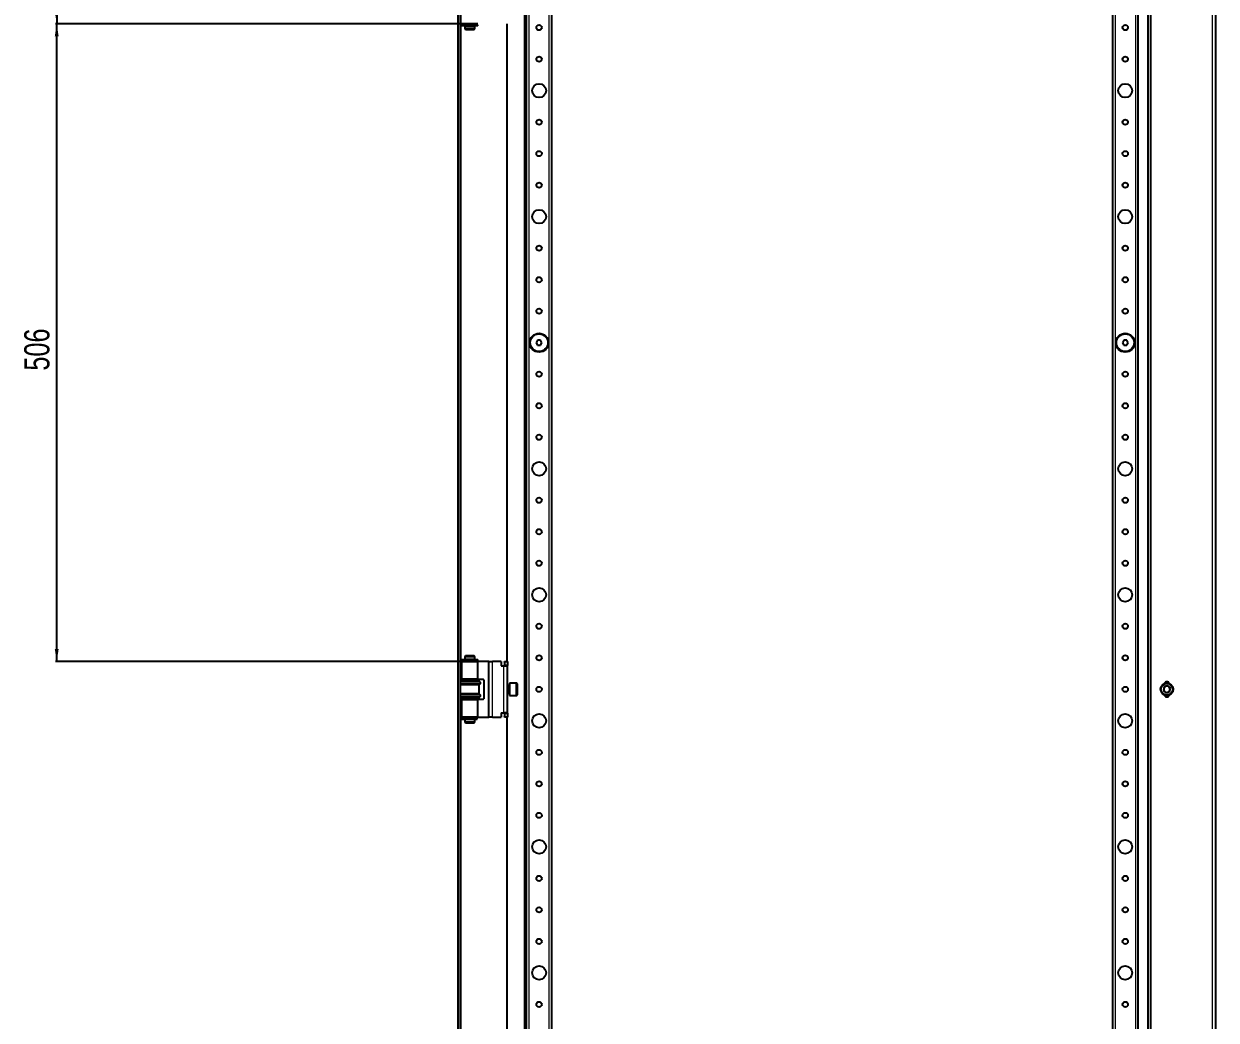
# Model space of a CAD drawing. Header units: millimetres. Extents: x -1264 to 3208, y -1920 to 1219.
# Drawn here: x -1264 to -318, y -759 to 32 of the extents above; entities that cross this region are included whole.
import ezdxf

# ---------------------------------------------------------------- set-up
doc = ezdxf.new("R2010")
doc.units = ezdxf.units.MM
doc.layers.add('FORMAT', color=7, linetype='Continuous')
doc.styles.add('SLDTEXTSTYLE0', font='TXT', dxfattribs={"width": 0.75})
doc.dimstyles.new('SLDDIMSTYLE0', dxfattribs={"dimtxt": 20, "dimasz": 10, "dimexe": 0, "dimexo": 0.0625, "dimgap": 5, "dimtad": 2, "dimdec": 1, "dimrnd": 1e-09, "dimzin": 12, "dimdsep": 46, "dimtxsty": 'SLDTEXTSTYLE0', "dimsah": 1, "dimcen": 0.09, "dimadec": 0, "dimazin": 3, "dimtfac": 1, "dimtofl": 0, "dimtmove": 0, "dimatfit": 3, "dimfxl": 0, "dimfrac": 2, "dimtolj": 1, "dimtzin": 12, "dimarcsym": 0})

# ---------------------------------------------------------------- blocks, each defined once
blk = doc.blocks.new('_D_9')
at = {"layer": 'FORMAT'}
for p, q in [((-916.4, 650.78), (-1238.59, 650.78)), ((-1237.59, 650.78), (-1237.59, 31.78)), ((-909.95, 31.78), (-1238.59, 31.78))]:
    blk.add_line(p, q, dxfattribs=at)
for points in [[(-1237.59, 650.78), (-1239.12, 640.78), (-1236.05, 640.78)], [(-1237.59, 31.78), (-1236.05, 41.78), (-1239.12, 41.78)]]:
    blk.add_solid(points, dxfattribs=at)
at = {"layer": 'FORMAT', "insert": (-1263.37, 319.12), "char_height": 20, "attachment_point": 1, "rotation": 90, "style": 'SLDTEXTSTYLE0'}
blk.add_mtext('619', dxfattribs=at)
blk = doc.blocks.new('_D_10')
at = {"layer": 'FORMAT'}
for p, q in [((-909.95, 31.78), (-1238.59, 31.78)), ((-1237.59, -474.22), (-1237.59, 31.78)), ((-909.95, -474.22), (-1238.59, -474.22))]:
    blk.add_line(p, q, dxfattribs=at)
for points in [[(-1237.59, 31.78), (-1239.12, 21.78), (-1236.05, 21.78)], [(-1237.59, -474.22), (-1236.05, -464.22), (-1239.12, -464.22)]]:
    blk.add_solid(points, dxfattribs=at)
at = {"layer": 'FORMAT', "insert": (-1263.37, -243.38), "char_height": 20, "attachment_point": 1, "rotation": 90, "style": 'SLDTEXTSTYLE0'}
blk.add_mtext('506', dxfattribs=at)

msp = doc.modelspace()

# ---------------------------------------------------------------- linework, layer by layer
at = {"color": 7, "linetype": 'Continuous', "lineweight": 25}
for p, q in [((-919.44, 756.28), (-919.44, -1198.72)), ((-917.44, 756.28), (-917.44, -1198.72)), ((-866.44, 724.78), (-866.44, -1167.22)), ((-371.94, 720.28), (-371.94, -1162.72)), ((-369.94, 720.28), (-369.94, -1162.72)), ((-318.44, 710.57), (-318.44, -1153)), ((-864.94, -1138.72), (-864.94, 696.28)), ((-844.94, -1138.72), (-844.94, 696.28)), ((-399.94, 696.28), (-399.94, -1138.72)), ((-379.94, 696.28), (-379.94, -1138.72)), ((-917.09, 30.98), (-917.09, 30.08)), ((-903.62, 30.98), (-917.09, 30.98)), ((-903.62, 30.08), (-917.09, 30.08)), ((-903.49, 31.78), (-916.39, 31.78)), ((-913.94, 31.78), (-913.94, 31.03)), ((-913.94, 31.03), (-910.47, 31.03)), ((-913.94, 30.03), (-913.94, 28.03)), ((-913.94, 30.03), (-910.47, 30.03)), ((-913.44, 31.03), (-913.44, 30.98)), ((-913.44, 30.08), (-913.44, 30.03)), ((-910.47, 31.03), (-905.94, 31.03)), ((-910.47, 30.03), (-905.94, 30.03)), ((-906.44, 30.98), (-906.44, 31.03)), ((-906.44, 30.03), (-906.44, 30.08)), ((-905.94, 31.03), (-905.94, 31.78)), ((-905.94, 28.03), (-905.94, 30.03)), ((-903.57, 30.98), (-903.62, 30.98)), ((-903.57, 30.08), (-903.62, 30.08)), ((-903.57, 30.08), (-903.57, 30.98)), ((-880.44, 31.78), (-880.44, -474.22)), ((-913.94, 28.03), (-913.36, 27.03)), ((-913.94, 28.03), (-905.94, 28.03)), ((-906.52, 27.03), (-913.36, 27.03)), ((-906.52, 27.03), (-905.94, 28.03)), ((-856.09, -219.22), (-857.25, -221.22)), ((-857.25, -221.22), (-856.09, -223.22)), ((-853.78, -219.22), (-856.09, -219.22)), ((-856.09, -223.22), (-853.78, -223.22)), ((-852.63, -221.22), (-853.78, -219.22)), ((-853.78, -223.22), (-852.63, -221.22)), ((-391.09, -219.22), (-392.25, -221.22)), ((-392.25, -221.22), (-391.09, -223.22)), ((-388.78, -219.22), (-391.09, -219.22)), ((-391.09, -223.22), (-388.78, -223.22)), ((-387.63, -221.22), (-388.78, -219.22)), ((-388.78, -223.22), (-387.63, -221.22)), ((-917.09, -472.52), (-917.09, -473.42)), ((-917.09, -472.52), (-903.62, -472.52)), ((-913.36, -469.47), (-913.94, -470.47)), ((-913.94, -470.47), (-913.94, -472.47)), ((-910.47, -470.47), (-913.94, -470.47)), ((-905.94, -472.47), (-913.94, -472.47)), ((-913.44, -472.47), (-913.44, -472.52)), ((-913.36, -469.47), (-910.39, -469.47)), ((-905.94, -470.47), (-910.47, -470.47)), ((-910.39, -469.47), (-906.52, -469.47)), ((-905.94, -470.47), (-906.52, -469.47)), ((-906.44, -472.52), (-906.44, -472.47)), ((-905.94, -472.47), (-905.94, -470.47)), ((-903.62, -472.52), (-903.57, -472.52)), ((-903.57, -473.42), (-903.57, -472.52)), ((-917.09, -473.42), (-903.62, -473.42)), ((-916.39, -474.22), (-916.39, -488.22)), ((-916.39, -474.22), (-903.49, -474.22)), ((-913.94, -473.47), (-913.94, -474.22)), ((-905.94, -473.47), (-913.94, -473.47)), ((-913.44, -473.42), (-913.44, -473.47)), ((-906.44, -473.47), (-906.44, -473.42)), ((-905.94, -474.22), (-905.94, -473.47)), ((-903.62, -473.42), (-903.57, -473.42)), ((-903.49, -488.22), (-903.49, -474.22)), ((-895.39, -474.22), (-903.49, -474.22)), ((-894.89, -474.22), (-895.39, -474.22)), ((-894.89, -474.22), (-891.89, -474.22)), ((-894.89, -518.22), (-894.89, -474.22)), ((-884.89, -474.22), (-891.89, -474.22)), ((-884.89, -474.22), (-884.89, -477.52)), ((-884.89, -477.52), (-882.89, -477.52)), ((-882.89, -477.52), (-879.89, -477.52)), ((-882.39, -474.22), (-879.89, -474.22)), ((-882.39, -474.72), (-882.39, -474.22)), ((-882.39, -474.72), (-882.39, -476.72)), ((-882.39, -477.22), (-882.39, -476.72)), ((-879.89, -477.22), (-882.39, -477.22)), ((-882.39, -477.22), (-882.39, -477.52)), ((-879.89, -474.22), (-879.89, -474.72)), ((-879.89, -474.72), (-879.89, -476.72)), ((-879.89, -476.72), (-879.89, -477.22)), ((-879.89, -477.52), (-879.89, -477.22)), ((-879.89, -514.92), (-879.89, -477.52)), ((-917.44, -489.22), (-902.44, -489.22)), ((-902.44, -489.82), (-917.44, -489.82)), ((-903.49, -488.22), (-916.39, -488.22)), ((-913.94, -488.22), (-913.94, -489.22)), ((-905.94, -489.22), (-905.94, -488.22)), ((-903.49, -488.22), (-899.39, -488.22)), ((-902.44, -489.82), (-902.44, -489.22)), ((-901.74, -490.5), (-902.44, -489.82)), ((-898.89, -488.72), (-898.89, -503.72)), ((-872.99, -491.22), (-878.39, -491.22)), ((-878.39, -491.22), (-878.39, -496.22)), ((-872.39, -491.82), (-872.39, -496.22)), ((-902.44, -492.62), (-917.44, -492.62)), ((-902.44, -499.82), (-917.44, -499.82)), ((-902.44, -492.62), (-901.74, -491.93)), ((-902.44, -499.82), (-902.44, -492.62)), ((-901.74, -500.5), (-902.44, -499.82)), ((-878.64, -493.22), (-879.89, -493.22)), ((-879.89, -499.22), (-878.64, -499.22)), ((-878.39, -496.22), (-878.39, -501.22)), ((-878.39, -501.22), (-872.99, -501.22)), ((-872.39, -496.22), (-872.39, -500.62)), ((-359.04, -494.22), (-359.72, -497.03)), ((-357.62, -499.03), (-359.72, -497.03)), ((-356.26, -493.4), (-359.04, -494.22)), ((-354.84, -498.22), (-357.62, -499.03)), ((-356.26, -493.4), (-354.16, -495.4)), ((-354.84, -498.22), (-354.16, -495.4)), ((-902.44, -502.62), (-917.44, -502.62)), ((-917.44, -503.22), (-902.44, -503.22)), ((-916.39, -504.22), (-916.39, -518.22)), ((-916.39, -504.22), (-903.49, -504.22)), ((-913.94, -503.22), (-913.94, -504.22)), ((-905.94, -504.22), (-905.94, -503.22)), ((-903.49, -518.22), (-903.49, -504.22)), ((-899.39, -504.22), (-903.49, -504.22)), ((-902.44, -502.62), (-901.74, -501.93)), ((-902.44, -503.22), (-902.44, -502.62)), ((-917.09, -519.02), (-917.09, -519.92)), ((-917.09, -519.02), (-904.1, -519.02)), ((-917.09, -519.92), (-904.1, -519.92)), ((-903.49, -518.22), (-916.39, -518.22)), ((-913.94, -518.22), (-913.94, -518.97)), ((-905.94, -518.97), (-913.94, -518.97)), ((-913.94, -519.97), (-913.94, -521.97)), ((-905.94, -519.97), (-913.94, -519.97)), ((-913.44, -518.97), (-913.44, -519.02)), ((-913.44, -519.92), (-913.44, -519.97)), ((-906.44, -519.02), (-906.44, -518.97)), ((-906.44, -519.97), (-906.44, -519.92)), ((-905.94, -518.97), (-905.94, -518.22)), ((-905.94, -521.97), (-905.94, -519.97)), ((-904.1, -519.02), (-904.02, -519.02)), ((-904.1, -519.92), (-904.02, -519.92)), ((-904.02, -519.92), (-904.02, -519.02)), ((-904.02, -519.02), (-904, -519.02)), ((-904.02, -519.92), (-904, -519.92)), ((-904, -519.92), (-904, -519.02)), ((-903.49, -518.22), (-895.39, -518.22)), ((-895.39, -518.22), (-894.89, -518.22)), ((-891.89, -518.22), (-894.89, -518.22)), ((-891.89, -518.22), (-884.89, -518.22)), ((-884.89, -514.92), (-882.89, -514.92)), ((-884.89, -514.92), (-884.89, -518.22)), ((-879.89, -514.92), (-882.89, -514.92)), ((-882.39, -514.92), (-882.39, -515.22)), ((-882.39, -515.22), (-879.89, -515.22)), ((-882.39, -515.72), (-882.39, -515.22)), ((-882.39, -515.72), (-882.39, -517.72)), ((-882.39, -518.22), (-882.39, -517.72)), ((-879.89, -518.22), (-882.39, -518.22)), ((-880.44, -518.22), (-880.44, -1049.22)), ((-879.89, -515.22), (-879.89, -514.92)), ((-879.89, -515.22), (-879.89, -515.72)), ((-879.89, -515.72), (-879.89, -517.72)), ((-879.89, -517.72), (-879.89, -518.22)), ((-913.94, -521.97), (-913.36, -522.97)), ((-913.94, -521.97), (-905.94, -521.97)), ((-906.52, -522.97), (-913.36, -522.97)), ((-906.52, -522.97), (-905.94, -521.97))]:
    msp.add_line(p, q, dxfattribs=at)
at = {"color": 8, "linetype": 'Continuous', "lineweight": 18}
for p, q in [((-369.34, -1162.72), (-369.34, 720.28)), ((-317.84, -1154.04), (-317.84, 711.61)), ((-321.04, 706.07), (-321.04, -1148.5)), ((-862.94, -1138.72), (-862.94, 696.28)), ((-846.94, -1138.72), (-846.94, 696.28)), ((-397.94, 696.28), (-397.94, -1138.72)), ((-381.94, 696.28), (-381.94, -1138.72)), ((-916.84, 30.98), (-916.84, 46.78)), ((-916.84, -472.52), (-916.84, 30.08)), ((-903.62, 30.08), (-903.62, 30.98)), ((-903.62, -472.52), (-903.62, -473.42)), ((-916.84, -489.22), (-916.84, -473.42)), ((-895.39, -474.22), (-895.39, -518.22)), ((-891.89, -518.22), (-891.89, -474.22)), ((-882.89, -514.92), (-882.89, -477.52)), ((-879.89, -474.72), (-882.39, -474.72)), ((-882.39, -476.72), (-879.89, -476.72)), ((-901.74, -490.5), (-917.44, -490.5)), ((-872.99, -496.22), (-872.99, -491.22)), ((-901.74, -491.93), (-917.44, -491.93)), ((-901.74, -500.5), (-917.44, -500.5)), ((-878.64, -499.22), (-878.64, -493.22)), ((-872.99, -501.22), (-872.99, -496.22)), ((-901.74, -501.93), (-917.44, -501.93)), ((-916.84, -519.02), (-916.84, -503.22)), ((-916.84, -1047.52), (-916.84, -519.92)), ((-904.1, -519.02), (-904.1, -519.92)), ((-879.89, -515.72), (-882.39, -515.72)), ((-882.39, -517.72), (-879.89, -517.72))]:
    msp.add_line(p, q, dxfattribs=at)
at = {"color": 7, "linetype": 'Continuous', "lineweight": 25}
for centre, radius in [((-854.94, 28.78), 2.1), ((-389.94, 28.78), 2.1), ((-854.94, 3.78), 2.1), ((-389.94, 3.78), 2.1), ((-854.94, -21.22), 5.5), ((-389.94, -21.22), 5.5), ((-854.94, -46.22), 2.1), ((-389.94, -46.22), 2.1), ((-854.94, -71.22), 2.1), ((-389.94, -71.22), 2.1), ((-854.94, -96.22), 2.1), ((-389.94, -96.22), 2.1), ((-854.94, -121.22), 5.5), ((-389.94, -121.22), 5.5), ((-854.94, -146.22), 2.1), ((-389.94, -146.22), 2.1), ((-854.94, -171.22), 2.1), ((-389.94, -171.22), 2.1), ((-854.94, -196.22), 2.1), ((-389.94, -196.22), 2.1), ((-854.94, -221.22), 7.5), ((-854.94, -221.22), 7), ((-389.94, -221.22), 7.5), ((-389.94, -221.22), 7), ((-854.94, -246.22), 2.1), ((-389.94, -246.22), 2.1), ((-854.94, -271.22), 2.1), ((-389.94, -271.22), 2.1), ((-854.94, -296.22), 2.1), ((-389.94, -296.22), 2.1), ((-854.94, -321.22), 5.5), ((-389.94, -321.22), 5.5), ((-854.94, -346.22), 2.1), ((-389.94, -346.22), 2.1), ((-854.94, -371.22), 2.1), ((-389.94, -371.22), 2.1), ((-854.94, -396.22), 2.1), ((-389.94, -396.22), 2.1), ((-854.94, -421.22), 5.5), ((-389.94, -421.22), 5.5), ((-854.94, -446.22), 2.1), ((-389.94, -446.22), 2.1), ((-854.94, -471.22), 2.1), ((-389.94, -471.22), 2.1), ((-356.94, -496.22), 5), ((-854.94, -496.22), 2.1), ((-389.94, -496.22), 2.1), ((-854.94, -521.22), 5.5), ((-389.94, -521.22), 5.5), ((-854.94, -546.22), 2.1), ((-389.94, -546.22), 2.1), ((-854.94, -571.22), 2.1), ((-389.94, -571.22), 2.1), ((-854.94, -596.22), 2.1), ((-389.94, -596.22), 2.1), ((-854.94, -621.22), 5.5), ((-389.94, -621.22), 5.5), ((-854.94, -646.22), 2.1), ((-389.94, -646.22), 2.1), ((-854.94, -671.22), 2.1), ((-389.94, -671.22), 2.1), ((-854.94, -696.22), 2.1), ((-389.94, -696.22), 2.1), ((-854.94, -721.22), 5.5), ((-389.94, -721.22), 5.5), ((-854.94, -746.22), 2.1), ((-389.94, -746.22), 2.1)]:
    msp.add_circle(centre, radius, dxfattribs=at)
at = {"color": 8, "linetype": 'Continuous', "lineweight": 18}
msp.add_circle((-356.94, -496.22), 4.4, dxfattribs=at)
at = {"color": 7, "linetype": 'Continuous', "lineweight": 25}
for centre, radius, start, end in [((-902.44, -491.22), 1, 314.427, 45.573), ((-899.39, -488.72), 0.5, 0, 90), ((-872.99, -491.82), 0.6, 0, 90), ((-356.94, -492.22), 2, 18.20996, 161.79004), ((-902.44, -501.22), 1, 314.427, 45.573), ((-878.64, -492.97), 0.25, 270, 360), ((-878.64, -499.47), 0.25, 0, 90), ((-872.99, -500.62), 0.6, 270, 0), ((-356.94, -496.22), 2.51, 166.35345, 226.35345), ((-356.94, -496.22), 2.51, 106.35345, 166.35345), ((-356.94, -500.22), 2, 198.20996, 341.79004), ((-356.94, -496.22), 2.51, 226.35345, 286.35345), ((-356.94, -496.22), 2.51, 46.35345, 106.35345), ((-356.94, -496.22), 2.51, 286.35345, 346.35345), ((-356.94, -496.22), 2.51, 346.35345, 46.35345), ((-899.39, -503.72), 0.5, 270, 0)]:
    msp.add_arc(centre, radius, start, end, dxfattribs=at)

# ---------------------------------------------------------------- dimensions: what is measured, and where the dimension line sits
at = {"layer": 'FORMAT'}
for p1, picture, middle in [((-916.39, 650.78), '_D_9', (-1237.59, 341.28)), ((-909.94, -474.22), '_D_10', (-1237.59, -221.22))]:
    dim = msp.add_linear_dim(base=(-1237.59, 31.78), p1=p1, p2=(-909.94, 31.78), angle=90, dimstyle='SLDDIMSTYLE0', dxfattribs=at)
    dim.commit()
    dim.dimension.update_dxf_attribs({"geometry": picture, "text_midpoint": middle, "dimtype": 160})

doc.saveas('drawing.dxf')
